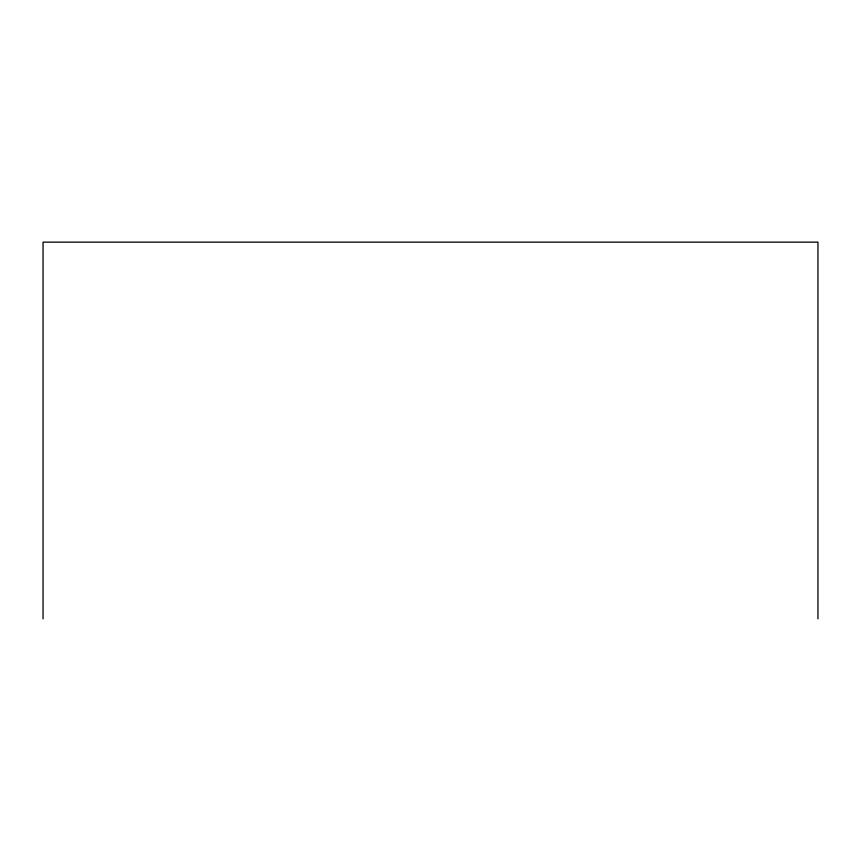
<?xml version="1.0" encoding="UTF-8"?>
<svg xmlns="http://www.w3.org/2000/svg" width="861" height="861" viewBox="0 0 861 861"><rect width="100%" height="100%" fill="white"/><g stroke="black" fill="none" stroke-linecap="round" stroke-linejoin="round"><path stroke-width="1.29" d="M817.95 618.855L817.95 242.145L43.05 242.145L43.05 618.855"/></g></svg>
